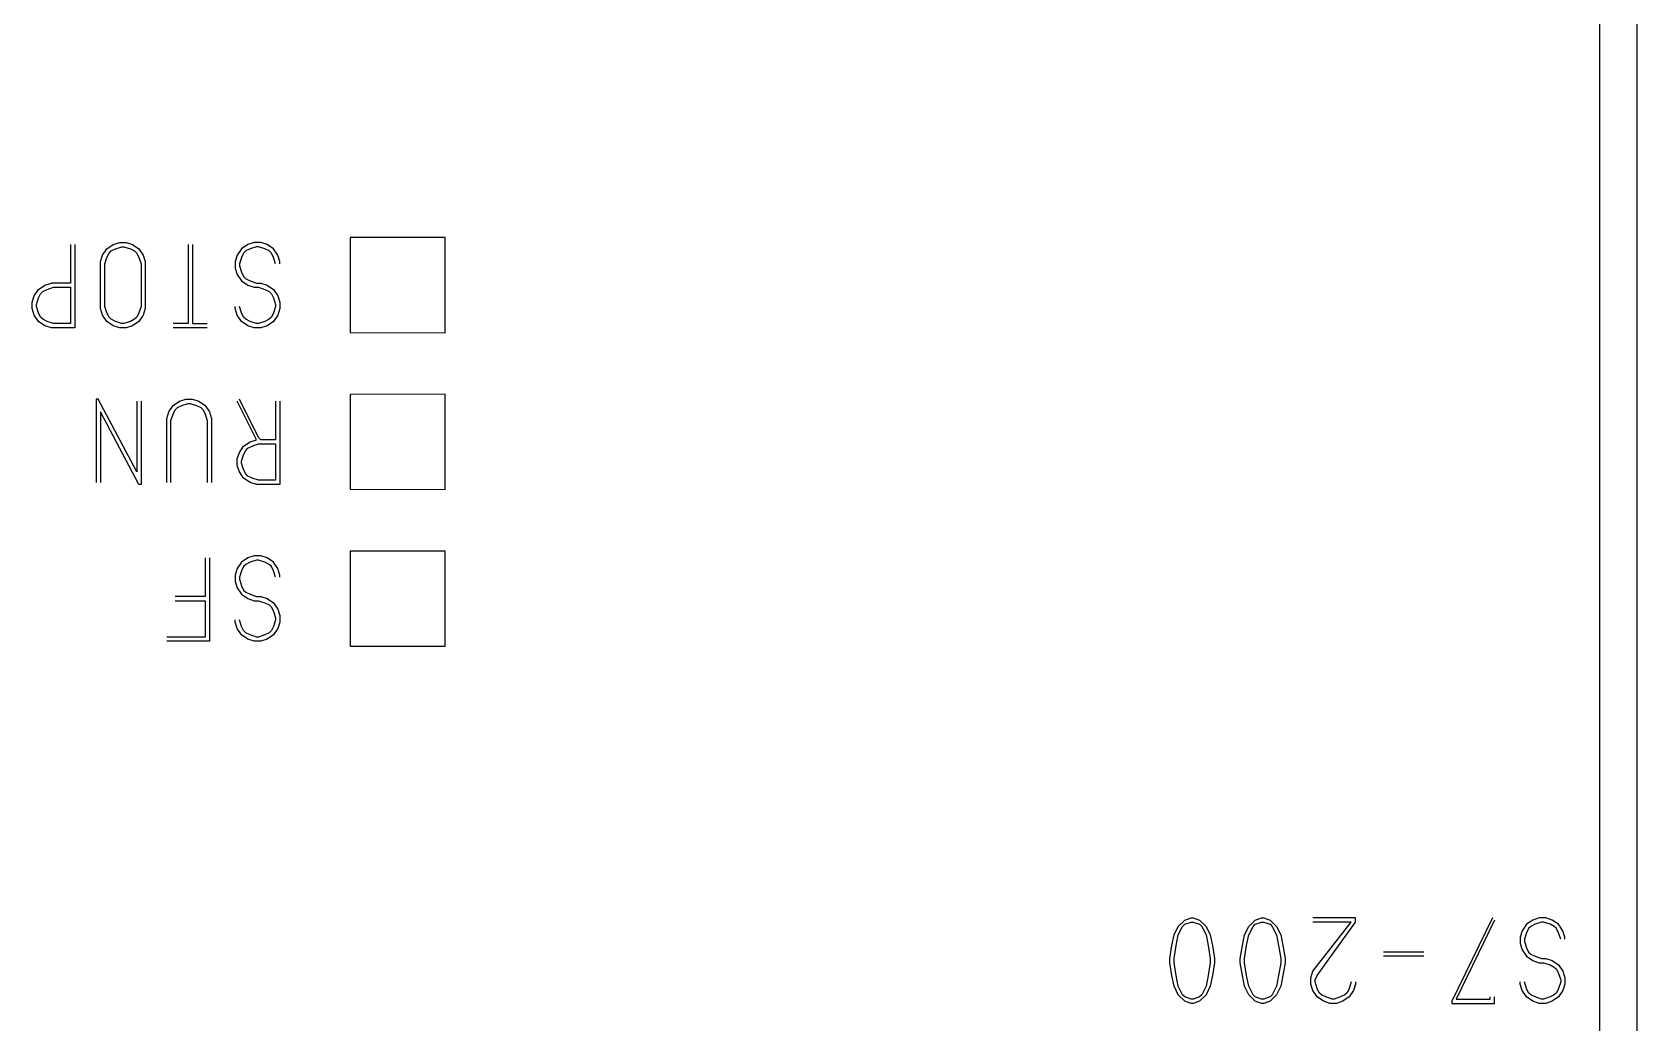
# Model space of a CAD drawing. Header units: inches. Extents: x 9 to 429, y 10 to 307.
# Drawn here: x 233.44 to 261.57, y 135.33 to 152.69 of the extents above; entities that cross this region are included whole.
import ezdxf

# ---------------------------------------------------------------- set-up
doc = ezdxf.new("R2010")
doc.units = ezdxf.units.IN
doc.header["$MEASUREMENT"] = 0
doc.layers.add('0007LEVEL_1', color=7, linetype='Continuous')
doc.layers.add('8_ALL_NOTES_BALLOONS_SYMBOLS_GT', color=7, linetype='Continuous')

msp = doc.modelspace()

# ---------------------------------------------------------------- linework, layer by layer
at = {"color": 7, "linetype": 'Continuous'}
for p, q in [((261.567, 193.605), (261.567, 128.369)), ((240.683, 149.089), (239.018, 149.088)), ((239.018, 149.088), (239.018, 147.424)), ((240.683, 147.423), (240.683, 149.089)), ((239.018, 147.424), (240.683, 147.423)), ((240.683, 146.343), (239.018, 146.342)), ((239.018, 146.342), (239.018, 144.678)), ((240.683, 144.677), (240.683, 146.343)), ((239.018, 144.678), (240.683, 144.677)), ((240.683, 143.597), (239.018, 143.596)), ((239.018, 143.596), (239.018, 141.932)), ((240.683, 141.931), (240.683, 143.597)), ((239.018, 141.932), (240.683, 141.931))]:
    msp.add_line(p, q, dxfattribs=at)
at = {"layer": '0007LEVEL_1', "color": 7, "linetype": 'Continuous'}
for p, q in [((234.117, 148.967), (234.117, 148.293)), ((234.191, 148.967), (234.191, 147.507)), ((234.641, 148.668), (234.678, 148.78)), ((234.678, 148.78), (234.753, 148.893)), ((234.753, 148.893), (234.865, 148.967)), ((234.753, 148.743), (234.791, 148.818)), ((234.791, 148.818), (234.828, 148.855)), ((234.828, 148.855), (234.903, 148.893)), ((234.865, 148.967), (234.978, 149.005)), ((234.903, 148.893), (235.015, 148.93)), ((234.978, 149.005), (235.09, 149.005)), ((235.015, 148.93), (235.053, 148.93)), ((235.053, 148.93), (235.165, 148.893)), ((235.09, 149.005), (235.202, 148.967)), ((235.165, 148.893), (235.24, 148.855)), ((235.202, 148.967), (235.315, 148.893)), ((235.24, 148.855), (235.277, 148.818)), ((235.277, 148.818), (235.315, 148.743)), ((235.315, 148.893), (235.39, 148.78)), ((235.39, 148.78), (235.427, 148.668)), ((236.176, 148.967), (236.176, 147.582)), ((236.251, 148.967), (236.251, 147.582)), ((237.037, 148.78), (237, 148.668)), ((237.112, 148.893), (237.037, 148.78)), ((237.224, 148.967), (237.112, 148.893)), ((237.15, 148.818), (237.112, 148.743)), ((237.187, 148.855), (237.15, 148.818)), ((237.262, 148.893), (237.187, 148.855)), ((237.337, 149.005), (237.224, 148.967)), ((237.374, 148.93), (237.262, 148.893)), ((237.449, 149.005), (237.337, 149.005)), ((237.412, 148.93), (237.374, 148.93)), ((237.524, 148.893), (237.412, 148.93)), ((237.561, 148.967), (237.449, 149.005)), ((237.599, 148.855), (237.524, 148.893)), ((237.674, 148.893), (237.561, 148.967)), ((237.636, 148.818), (237.599, 148.855)), ((237.674, 148.743), (237.636, 148.818)), ((237.749, 148.78), (237.674, 148.893)), ((237.786, 148.668), (237.749, 148.78)), ((234.641, 147.844), (234.641, 148.668)), ((234.716, 148.63), (234.753, 148.743)), ((234.716, 147.882), (234.716, 148.63)), ((235.315, 148.743), (235.352, 148.63)), ((235.352, 148.63), (235.352, 147.882)), ((235.427, 148.668), (235.427, 147.844)), ((237, 148.668), (237, 148.556)), ((237, 148.556), (237.037, 148.443)), ((237.112, 148.743), (237.075, 148.63)), ((237.075, 148.63), (237.075, 148.593)), ((237.075, 148.593), (237.112, 148.481)), ((237.711, 148.63), (237.674, 148.743)), ((237.786, 148.63), (237.786, 148.668)), ((233.555, 148.181), (233.667, 148.256)), ((233.667, 148.256), (233.78, 148.293)), ((233.705, 148.181), (233.817, 148.219)), ((234.117, 148.293), (233.78, 148.293)), ((233.817, 148.219), (234.117, 148.219)), ((234.117, 148.219), (234.117, 147.582)), ((237.037, 148.443), (237.112, 148.331)), ((237.112, 148.481), (237.15, 148.406)), ((237.112, 148.331), (237.224, 148.256)), ((237.15, 148.406), (237.187, 148.368)), ((237.187, 148.368), (237.262, 148.331)), ((237.224, 148.256), (237.337, 148.219)), ((237.262, 148.331), (237.374, 148.293)), ((237.337, 148.219), (237.412, 148.219)), ((237.374, 148.293), (237.449, 148.293)), ((237.412, 148.219), (237.524, 148.181)), ((237.449, 148.293), (237.561, 148.256)), ((237.561, 148.256), (237.674, 148.181)), ((233.443, 147.956), (233.48, 148.069)), ((233.443, 147.844), (233.443, 147.956)), ((233.48, 148.069), (233.555, 148.181)), ((233.517, 147.919), (233.555, 148.031)), ((233.555, 148.031), (233.592, 148.106)), ((233.592, 148.106), (233.63, 148.144)), ((233.63, 148.144), (233.705, 148.181)), ((237.524, 148.181), (237.599, 148.144)), ((237.599, 148.144), (237.636, 148.106)), ((237.636, 148.106), (237.674, 148.031)), ((237.674, 148.181), (237.749, 148.069)), ((237.674, 148.031), (237.711, 147.919)), ((237.749, 148.069), (237.786, 147.956)), ((237.786, 147.956), (237.786, 147.844)), ((233.48, 147.732), (233.443, 147.844)), ((233.555, 147.619), (233.48, 147.732)), ((233.517, 147.882), (233.517, 147.919)), ((233.555, 147.769), (233.517, 147.882)), ((233.592, 147.694), (233.555, 147.769)), ((233.63, 147.657), (233.592, 147.694)), ((233.705, 147.619), (233.63, 147.657)), ((234.678, 147.732), (234.641, 147.844)), ((234.753, 147.619), (234.678, 147.732)), ((234.753, 147.769), (234.716, 147.882)), ((234.791, 147.694), (234.753, 147.769)), ((234.828, 147.657), (234.791, 147.694)), ((234.903, 147.619), (234.828, 147.657)), ((235.24, 147.657), (235.165, 147.619)), ((235.277, 147.694), (235.24, 147.657)), ((235.315, 147.769), (235.277, 147.694)), ((235.352, 147.882), (235.315, 147.769)), ((235.39, 147.732), (235.315, 147.619)), ((235.427, 147.844), (235.39, 147.732)), ((237, 147.844), (237, 147.882)), ((237.037, 147.732), (237, 147.844)), ((237.112, 147.619), (237.037, 147.732)), ((237.112, 147.769), (237.075, 147.882)), ((237.15, 147.694), (237.112, 147.769)), ((237.187, 147.657), (237.15, 147.694)), ((237.262, 147.619), (237.187, 147.657)), ((237.599, 147.657), (237.524, 147.619)), ((237.636, 147.694), (237.599, 147.657)), ((237.674, 147.769), (237.636, 147.694)), ((237.711, 147.882), (237.674, 147.769)), ((237.749, 147.732), (237.674, 147.619)), ((237.711, 147.919), (237.711, 147.882)), ((237.786, 147.844), (237.749, 147.732)), ((233.667, 147.545), (233.555, 147.619)), ((233.78, 147.507), (233.667, 147.545)), ((233.817, 147.582), (233.705, 147.619)), ((234.191, 147.507), (233.78, 147.507)), ((234.117, 147.582), (233.817, 147.582)), ((234.865, 147.545), (234.753, 147.619)), ((234.978, 147.507), (234.865, 147.545)), ((235.015, 147.582), (234.903, 147.619)), ((235.09, 147.507), (234.978, 147.507)), ((235.053, 147.582), (235.015, 147.582)), ((235.165, 147.619), (235.053, 147.582)), ((235.202, 147.545), (235.09, 147.507)), ((235.315, 147.619), (235.202, 147.545)), ((236.176, 147.582), (235.914, 147.582)), ((236.513, 147.507), (235.914, 147.507)), ((236.251, 147.582), (236.513, 147.582)), ((237.224, 147.545), (237.112, 147.619)), ((237.337, 147.507), (237.224, 147.545)), ((237.374, 147.582), (237.262, 147.619)), ((237.449, 147.507), (237.337, 147.507)), ((237.412, 147.582), (237.374, 147.582)), ((237.524, 147.619), (237.412, 147.582)), ((237.561, 147.545), (237.449, 147.507)), ((237.674, 147.619), (237.561, 147.545)), ((234.566, 146.259), (234.566, 144.799)), ((234.603, 146.259), (234.566, 146.259)), ((235.277, 144.986), (234.603, 146.259)), ((236.026, 146.222), (236.139, 146.259)), ((236.139, 146.259), (236.251, 146.259)), ((236.251, 146.259), (236.363, 146.222)), ((237.412, 145.585), (237.075, 146.259)), ((234.641, 146.034), (234.641, 144.799)), ((235.315, 144.761), (234.641, 146.034)), ((235.277, 146.222), (235.277, 144.986)), ((235.352, 146.222), (235.352, 144.761)), ((235.802, 145.922), (235.839, 146.034)), ((235.839, 146.034), (235.914, 146.147)), ((235.876, 145.885), (235.914, 145.997)), ((235.914, 146.147), (236.026, 146.222)), ((235.914, 145.997), (235.951, 146.072)), ((235.951, 146.072), (235.989, 146.109)), ((235.989, 146.109), (236.064, 146.147)), ((236.064, 146.147), (236.176, 146.184)), ((236.176, 146.184), (236.213, 146.184)), ((236.213, 146.184), (236.326, 146.147)), ((236.326, 146.147), (236.401, 146.109)), ((236.363, 146.222), (236.476, 146.147)), ((236.401, 146.109), (236.438, 146.072)), ((236.438, 146.072), (236.476, 145.997)), ((236.476, 146.147), (236.55, 146.034)), ((236.476, 145.997), (236.513, 145.885)), ((236.55, 146.034), (236.588, 145.922)), ((237.374, 145.548), (237.037, 146.222)), ((237.711, 146.222), (237.711, 145.548)), ((237.786, 146.222), (237.786, 144.761)), ((235.802, 144.799), (235.802, 145.922)), ((235.876, 144.799), (235.876, 145.885)), ((236.513, 145.885), (236.513, 144.799)), ((236.588, 145.922), (236.588, 144.799)), ((237.075, 145.323), (237.15, 145.435)), ((237.15, 145.435), (237.262, 145.51)), ((237.224, 145.398), (237.299, 145.435)), ((237.262, 145.51), (237.374, 145.548)), ((237.299, 145.435), (237.412, 145.473)), ((237.449, 145.548), (237.412, 145.585)), ((237.412, 145.473), (237.711, 145.473)), ((237.711, 145.548), (237.449, 145.548)), ((237.711, 145.473), (237.711, 144.836)), ((237.037, 145.211), (237.075, 145.323)), ((237.037, 145.098), (237.037, 145.211)), ((237.112, 145.173), (237.15, 145.285)), ((237.112, 145.136), (237.112, 145.173)), ((237.15, 145.023), (237.112, 145.136)), ((237.15, 145.285), (237.187, 145.36)), ((237.187, 145.36), (237.224, 145.398)), ((237.075, 144.986), (237.037, 145.098)), ((237.15, 144.874), (237.075, 144.986)), ((237.187, 144.948), (237.15, 145.023)), ((237.262, 144.799), (237.15, 144.874)), ((237.224, 144.911), (237.187, 144.948)), ((237.299, 144.874), (237.224, 144.911)), ((237.412, 144.836), (237.299, 144.874)), ((235.352, 144.761), (235.315, 144.761)), ((237.374, 144.761), (237.262, 144.799)), ((237.786, 144.761), (237.374, 144.761)), ((237.711, 144.836), (237.412, 144.836)), ((236.476, 143.476), (236.476, 142.802)), ((236.55, 143.476), (236.55, 142.015)), ((237.224, 143.476), (237.112, 143.401)), ((237.337, 143.513), (237.224, 143.476)), ((237.374, 143.438), (237.262, 143.401)), ((237.449, 143.513), (237.337, 143.513)), ((237.412, 143.438), (237.374, 143.438)), ((237.524, 143.401), (237.412, 143.438)), ((237.561, 143.476), (237.449, 143.513)), ((237.674, 143.401), (237.561, 143.476)), ((237.037, 143.288), (237, 143.176)), ((237, 143.176), (237, 143.064)), ((237.112, 143.401), (237.037, 143.288)), ((237.112, 143.251), (237.075, 143.139)), ((237.15, 143.326), (237.112, 143.251)), ((237.187, 143.363), (237.15, 143.326)), ((237.262, 143.401), (237.187, 143.363)), ((237.599, 143.363), (237.524, 143.401)), ((237.636, 143.326), (237.599, 143.363)), ((237.674, 143.251), (237.636, 143.326)), ((237.749, 143.288), (237.674, 143.401)), ((237.711, 143.139), (237.674, 143.251)), ((237.786, 143.176), (237.749, 143.288)), ((237.786, 143.139), (237.786, 143.176)), ((237, 143.064), (237.037, 142.951)), ((237.037, 142.951), (237.112, 142.839)), ((237.075, 143.139), (237.075, 143.101)), ((237.075, 143.101), (237.112, 142.989)), ((237.112, 142.989), (237.15, 142.914)), ((237.15, 142.914), (237.187, 142.876)), ((237.187, 142.876), (237.262, 142.839)), ((236.476, 142.802), (235.951, 142.802)), ((235.951, 142.727), (236.476, 142.727)), ((236.476, 142.727), (236.476, 142.09)), ((237.112, 142.839), (237.224, 142.764)), ((237.224, 142.764), (237.337, 142.727)), ((237.262, 142.839), (237.374, 142.802)), ((237.337, 142.727), (237.412, 142.727)), ((237.374, 142.802), (237.449, 142.802)), ((237.412, 142.727), (237.524, 142.689)), ((237.449, 142.802), (237.561, 142.764)), ((237.524, 142.689), (237.599, 142.652)), ((237.561, 142.764), (237.674, 142.689)), ((237.599, 142.652), (237.636, 142.614)), ((237.636, 142.614), (237.674, 142.54)), ((237.674, 142.689), (237.749, 142.577)), ((237, 142.352), (237, 142.39)), ((237.037, 142.24), (237, 142.352)), ((237.112, 142.277), (237.075, 142.39)), ((237.674, 142.54), (237.711, 142.427)), ((237.711, 142.39), (237.674, 142.277)), ((237.711, 142.427), (237.711, 142.39)), ((237.749, 142.577), (237.786, 142.465)), ((237.786, 142.352), (237.749, 142.24)), ((237.786, 142.465), (237.786, 142.352)), ((236.476, 142.09), (235.802, 142.09)), ((237.112, 142.128), (237.037, 142.24)), ((237.15, 142.203), (237.112, 142.277)), ((237.224, 142.053), (237.112, 142.128)), ((237.187, 142.165), (237.15, 142.203)), ((237.262, 142.128), (237.187, 142.165)), ((237.337, 142.015), (237.224, 142.053)), ((237.374, 142.09), (237.262, 142.128)), ((237.412, 142.09), (237.374, 142.09)), ((237.524, 142.128), (237.412, 142.09)), ((237.561, 142.053), (237.449, 142.015)), ((237.599, 142.165), (237.524, 142.128)), ((237.674, 142.128), (237.561, 142.053)), ((237.636, 142.203), (237.599, 142.165)), ((237.674, 142.277), (237.636, 142.203)), ((237.749, 142.24), (237.674, 142.128)), ((236.55, 142.015), (235.802, 142.015)), ((237.449, 142.015), (237.337, 142.015)), ((253.455, 136.869), (253.529, 137.019)), ((253.529, 137.019), (253.642, 137.131)), ((253.529, 136.869), (253.604, 137.019)), ((253.604, 137.019), (253.642, 137.057)), ((253.642, 137.131), (253.754, 137.169)), ((253.642, 137.057), (253.754, 137.094)), ((253.754, 137.169), (253.792, 137.169)), ((253.754, 137.094), (253.792, 137.094)), ((253.792, 137.169), (253.904, 137.131)), ((253.792, 137.094), (253.904, 137.057)), ((253.904, 137.131), (254.016, 137.019)), ((253.904, 137.057), (253.941, 137.019)), ((253.941, 137.019), (254.016, 136.869)), ((254.016, 137.019), (254.091, 136.869)), ((254.69, 136.869), (254.765, 137.019)), ((254.765, 137.019), (254.877, 137.131)), ((254.765, 136.869), (254.84, 137.019)), ((254.84, 137.019), (254.877, 137.057)), ((254.877, 137.131), (254.99, 137.169)), ((254.877, 137.057), (254.99, 137.094)), ((254.99, 137.169), (255.027, 137.169)), ((254.99, 137.094), (255.027, 137.094)), ((255.027, 137.169), (255.139, 137.131)), ((255.027, 137.094), (255.139, 137.057)), ((255.139, 137.131), (255.252, 137.019)), ((255.139, 137.057), (255.177, 137.019)), ((255.177, 137.019), (255.252, 136.869)), ((255.252, 137.019), (255.327, 136.869)), ((256.637, 137.169), (255.888, 137.169)), ((255.888, 136.233), (256.562, 137.094)), ((256.562, 137.094), (255.888, 137.094)), ((255.963, 136.158), (256.637, 137.094)), ((256.637, 137.094), (256.637, 137.169)), ((259.034, 137.169), (258.322, 135.709)), ((259.071, 137.131), (258.397, 135.746)), ((259.633, 137.057), (259.558, 136.944)), ((259.745, 137.131), (259.633, 137.057)), ((259.67, 136.982), (259.633, 136.907)), ((259.708, 137.019), (259.67, 136.982)), ((259.783, 137.057), (259.708, 137.019)), ((259.857, 137.169), (259.745, 137.131)), ((259.895, 137.094), (259.783, 137.057)), ((259.97, 137.169), (259.857, 137.169)), ((259.932, 137.094), (259.895, 137.094)), ((260.045, 137.057), (259.932, 137.094)), ((260.082, 137.131), (259.97, 137.169)), ((260.12, 137.019), (260.045, 137.057)), ((260.194, 137.057), (260.082, 137.131)), ((260.157, 136.982), (260.12, 137.019)), ((260.194, 136.907), (260.157, 136.982)), ((260.269, 136.944), (260.194, 137.057)), ((253.417, 136.682), (253.455, 136.869)), ((253.492, 136.682), (253.529, 136.869)), ((254.016, 136.869), (254.054, 136.682)), ((254.091, 136.869), (254.129, 136.682)), ((254.653, 136.682), (254.69, 136.869)), ((254.728, 136.682), (254.765, 136.869)), ((255.252, 136.869), (255.289, 136.682)), ((255.327, 136.869), (255.364, 136.682)), ((259.558, 136.944), (259.52, 136.832)), ((259.52, 136.832), (259.52, 136.72)), ((259.52, 136.72), (259.558, 136.607)), ((259.633, 136.907), (259.595, 136.794)), ((259.595, 136.794), (259.595, 136.757)), ((259.595, 136.757), (259.633, 136.645)), ((260.232, 136.794), (260.194, 136.907)), ((260.307, 136.832), (260.269, 136.944)), ((260.307, 136.794), (260.307, 136.832)), ((253.38, 136.457), (253.417, 136.682)), ((253.38, 136.383), (253.38, 136.457)), ((253.455, 136.457), (253.492, 136.682)), ((253.455, 136.383), (253.455, 136.457)), ((254.054, 136.682), (254.091, 136.457)), ((254.091, 136.457), (254.091, 136.383)), ((254.129, 136.682), (254.166, 136.457)), ((254.166, 136.457), (254.166, 136.383)), ((254.615, 136.457), (254.653, 136.682)), ((254.615, 136.383), (254.615, 136.457)), ((254.69, 136.457), (254.728, 136.682)), ((254.69, 136.383), (254.69, 136.457)), ((255.289, 136.682), (255.327, 136.457)), ((255.327, 136.457), (255.327, 136.383)), ((255.364, 136.682), (255.402, 136.457)), ((255.402, 136.457), (255.402, 136.383)), ((257.835, 136.57), (257.124, 136.57)), ((257.835, 136.495), (257.124, 136.495)), ((259.558, 136.607), (259.633, 136.495)), ((259.633, 136.645), (259.67, 136.57)), ((259.633, 136.495), (259.745, 136.42)), ((259.67, 136.57), (259.708, 136.532)), ((259.708, 136.532), (259.783, 136.495)), ((259.745, 136.42), (259.857, 136.383)), ((259.783, 136.495), (259.895, 136.457)), ((259.895, 136.457), (259.97, 136.457)), ((259.97, 136.457), (260.082, 136.42)), ((260.082, 136.42), (260.194, 136.345)), ((253.417, 136.158), (253.38, 136.383)), ((253.455, 135.971), (253.417, 136.158)), ((253.492, 136.158), (253.455, 136.383)), ((253.529, 135.971), (253.492, 136.158)), ((254.054, 136.158), (254.016, 135.971)), ((254.091, 136.383), (254.054, 136.158)), ((254.129, 136.158), (254.091, 135.971)), ((254.166, 136.383), (254.129, 136.158)), ((254.653, 136.158), (254.615, 136.383)), ((254.69, 135.971), (254.653, 136.158)), ((254.728, 136.158), (254.69, 136.383)), ((254.765, 135.971), (254.728, 136.158)), ((255.289, 136.158), (255.252, 135.971)), ((255.327, 136.383), (255.289, 136.158)), ((255.364, 136.158), (255.327, 135.971)), ((255.402, 136.383), (255.364, 136.158)), ((255.851, 136.12), (255.888, 136.233)), ((255.926, 136.083), (255.963, 136.158)), ((259.857, 136.383), (259.932, 136.383)), ((259.932, 136.383), (260.045, 136.345)), ((260.045, 136.345), (260.12, 136.308)), ((260.12, 136.308), (260.157, 136.27)), ((260.157, 136.27), (260.194, 136.195)), ((260.194, 136.345), (260.269, 136.233)), ((260.194, 136.195), (260.232, 136.083)), ((260.269, 136.233), (260.307, 136.12)), ((253.529, 135.821), (253.455, 135.971)), ((253.604, 135.821), (253.529, 135.971)), ((254.016, 135.971), (253.941, 135.821)), ((254.091, 135.971), (254.016, 135.821)), ((254.765, 135.821), (254.69, 135.971)), ((254.84, 135.821), (254.765, 135.971)), ((255.252, 135.971), (255.177, 135.821)), ((255.327, 135.971), (255.252, 135.821)), ((255.851, 136.008), (255.851, 136.12)), ((255.888, 135.896), (255.851, 136.008)), ((255.963, 135.783), (255.888, 135.896)), ((255.926, 136.046), (255.926, 136.083)), ((255.963, 135.933), (255.926, 136.046)), ((256.001, 135.858), (255.963, 135.933)), ((256.038, 135.821), (256.001, 135.858)), ((256.487, 135.858), (256.45, 135.821)), ((256.525, 135.933), (256.487, 135.858)), ((256.562, 136.046), (256.525, 135.933)), ((256.6, 135.896), (256.525, 135.783)), ((256.637, 136.008), (256.6, 135.896)), ((256.637, 136.046), (256.637, 136.008)), ((259.52, 136.008), (259.52, 136.046)), ((259.558, 135.896), (259.52, 136.008)), ((259.633, 135.783), (259.558, 135.896)), ((259.633, 135.933), (259.595, 136.046)), ((259.67, 135.858), (259.633, 135.933)), ((259.708, 135.821), (259.67, 135.858)), ((260.157, 135.858), (260.12, 135.821)), ((260.194, 135.933), (260.157, 135.858)), ((260.232, 136.046), (260.194, 135.933)), ((260.269, 135.896), (260.194, 135.783)), ((260.232, 136.083), (260.232, 136.046)), ((260.307, 136.008), (260.269, 135.896)), ((260.307, 136.12), (260.307, 136.008)), ((253.642, 135.709), (253.529, 135.821)), ((253.642, 135.783), (253.604, 135.821)), ((253.754, 135.746), (253.642, 135.783)), ((253.754, 135.671), (253.642, 135.709)), ((253.792, 135.746), (253.754, 135.746)), ((253.792, 135.671), (253.754, 135.671)), ((253.904, 135.783), (253.792, 135.746)), ((253.904, 135.709), (253.792, 135.671)), ((254.016, 135.821), (253.904, 135.709)), ((253.941, 135.821), (253.904, 135.783)), ((254.877, 135.709), (254.765, 135.821)), ((254.877, 135.783), (254.84, 135.821)), ((254.99, 135.746), (254.877, 135.783)), ((254.99, 135.671), (254.877, 135.709)), ((255.027, 135.746), (254.99, 135.746)), ((255.027, 135.671), (254.99, 135.671)), ((255.139, 135.783), (255.027, 135.746)), ((255.139, 135.709), (255.027, 135.671)), ((255.252, 135.821), (255.139, 135.709)), ((255.177, 135.821), (255.139, 135.783)), ((256.076, 135.709), (255.963, 135.783)), ((256.113, 135.783), (256.038, 135.821)), ((256.188, 135.671), (256.076, 135.709)), ((256.225, 135.746), (256.113, 135.783)), ((256.3, 135.671), (256.188, 135.671)), ((256.263, 135.746), (256.225, 135.746)), ((256.375, 135.783), (256.263, 135.746)), ((256.413, 135.709), (256.3, 135.671)), ((256.45, 135.821), (256.375, 135.783)), ((256.525, 135.783), (256.413, 135.709)), ((258.322, 135.709), (258.322, 135.671)), ((258.322, 135.671), (259.071, 135.671)), ((258.397, 135.746), (258.996, 135.746)), ((258.996, 135.746), (258.996, 135.783)), ((259.071, 135.671), (259.071, 135.783)), ((259.745, 135.709), (259.633, 135.783)), ((259.783, 135.783), (259.708, 135.821)), ((259.857, 135.671), (259.745, 135.709)), ((259.895, 135.746), (259.783, 135.783)), ((259.97, 135.671), (259.857, 135.671)), ((259.932, 135.746), (259.895, 135.746)), ((260.045, 135.783), (259.932, 135.746)), ((260.082, 135.709), (259.97, 135.671)), ((260.12, 135.821), (260.045, 135.783)), ((260.194, 135.783), (260.082, 135.709))]:
    msp.add_line(p, q, dxfattribs=at)
at = {"layer": '8_ALL_NOTES_BALLOONS_SYMBOLS_GT', "color": 7, "linetype": 'Continuous'}
for p, q in [((261.567, 193.605), (261.567, 121.712)), ((260.919, 128.369), (260.919, 161.857))]:
    msp.add_line(p, q, dxfattribs=at)

doc.saveas('drawing.dxf')
